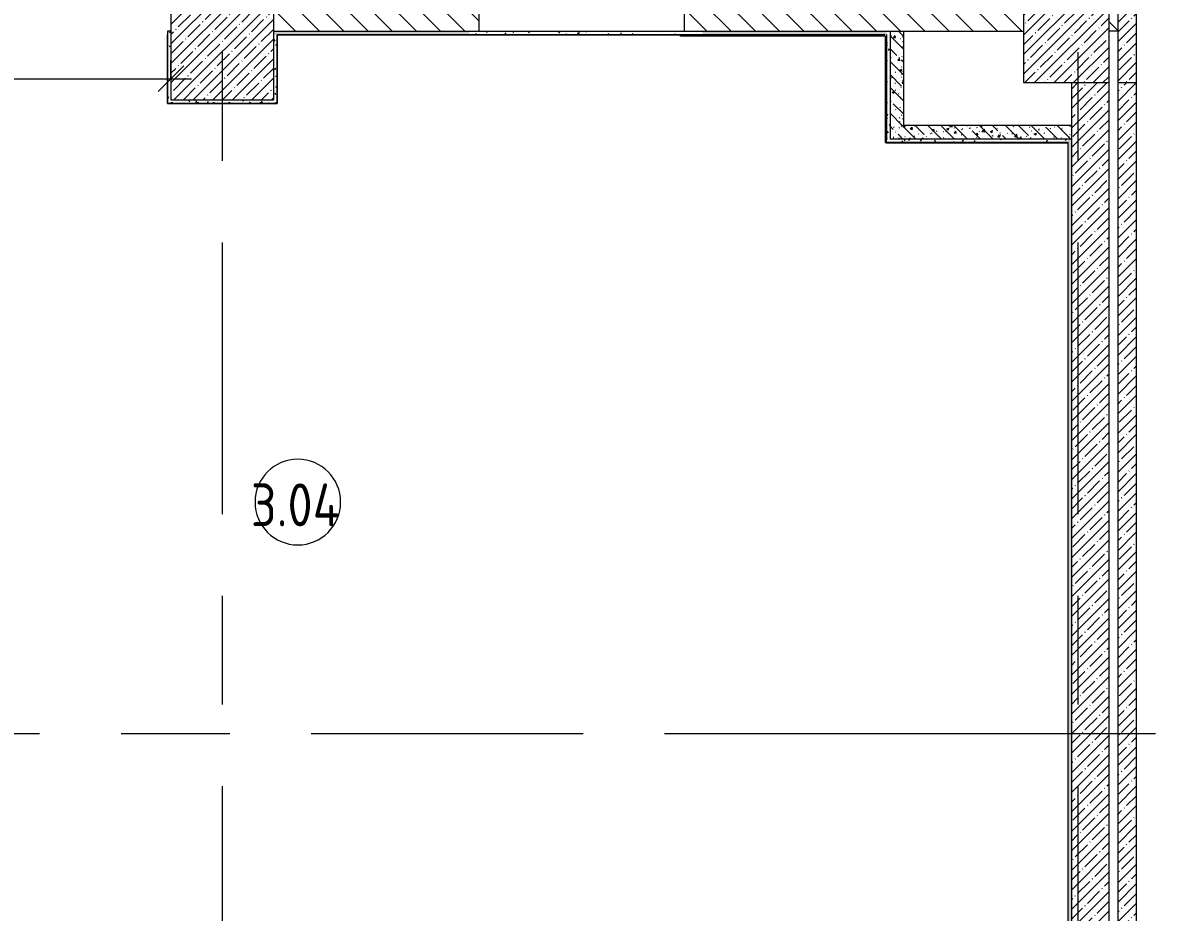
# Model space of a CAD drawing. Header units: millimetres. Extents: x -5524 to 188508, y -8553 to 29000.
# Drawn here: x 32143 to 38760, y 2556 to 7750 of the extents above; entities that cross this region are included whole.
import ezdxf

# ---------------------------------------------------------------- set-up
doc = ezdxf.new("R2010")
doc.units = ezdxf.units.MM
doc.linetypes.add('Осевая', pattern=[3175, 635, -476.25, 1587.5, -476.25])
for name, color, linetype, lineweight in [('A-ANNO-DIMS', 7, 'Continuous', 9), ('A-ANNO-DIMS-100', 7, 'Continuous', 9), ('A-AREA-IDEN', 7, 'Continuous', 9), ('A-DETL-GENF', 7, 'Continuous', 9), ('A-WALL', 7, 'Continuous', 9), ('I-WALL', 7, 'Continuous', 9), ('S-COLS', 7, 'Continuous', 9), ('Оси', 7, 'Continuous', 9), ('Оси-2', 7, 'Осевая', 9)]:
    doc.layers.add(name, color=color, linetype=linetype, lineweight=lineweight)
doc.layers.add('A-WALL-1', color=7, linetype='Continuous', lineweight=9, true_color=0x3c3c3c)
doc.layers.add('A-WALL-FNSH-1', color=7, linetype='Continuous', lineweight=9, true_color=0x3c3c3c)
doc.styles.add('GOST Common', font='GOST_Common.ttf', dxfattribs={"width": 0.9, "height": 250})
doc.styles.add('ISOCPEUR_1', font='isocpeur.ttf', dxfattribs={"width": 0.9, "height": 200})
doc.dimstyles.new('ISO-2_0_0_9К_Средний_округл2', dxfattribs={"dimscale": 304.8, "dimtxt": 199.196235, "dimasz": 0.492126, "dimexe": 0.393701, "dimexo": 0, "dimgap": 0, "dimtad": 1, "dimdec": 0, "dimrnd": 10, "dimzin": 0, "dimdsep": 46, "dimtxsty": 'ISOCPEUR_1', "dimblk1": 'OBLIQUE', "dimblk2": 'OBLIQUE', "dimsah": 1, "dimcen": 0.09, "dimdle": 0.393701, "dimazin": 0, "dimtfac": 1, "dimtdec": 4, "dimtix": 1, "dimtmove": 0, "dimatfit": 3, "dimfxl": 1, "dimtvp": 1, "dimtolj": 1, "dimtzin": 0, "dimarcsym": 2})
pattern_1 = [(45, (0, 0), (-57.02463, 57.02463), []), (45, (57.025, 0), (-57.02463, 57.02463), [100.806, -20.161, 3.353, -16.808])]
pattern_2 = [(135, (0, 0), (-75.43415, -75.43415), [106.68, -17.78, 3.556, -17.78]), (135, (0, 75.39), (-75.43415, -75.43415), []), (50, (0, 0), (127.52922, -11.15758), [13.335, -146.685]), (355, (0, 0), (-24.66966, 133.74002), [10.668, -117.348]), (100.451, (10.63, -0.93), (102.85973, 122.58178), [11.333, -124.663]), (46.184, (0, 35.56), (189.75516, -29.43036), [20.002, -220.027]), (96.636, (15.81, 33.1), (166.1822, 173.1996), [17, -186.995]), (351.184, (0, 35.56), (166.1839, 173.1976), [16.002, -176.022]), (21, (17.78, 26.67), (106.13027, -71.58603), [13.335, -146.685]), (326, (17.78, 26.67), (43.26188, 128.93175), [10.668, -117.348]), (71.451, (26.62, 20.7), (149.39198, 57.34505), [11.333, -124.663]), (37.5, (0, 0), (2.16223, 59.18836), [3.353, -112.573, 3.353, -115.773, -117.793]), (37.5, (0, 0), (2.16223, 59.18836), [-235.052, 3.353, -114.44]), (7.5, (0, 0), (46.77386, 70.12615), [3.353, -64.567, 3.353, -109.906, -44.894]), (7.5, (0, 0), (46.77386, 70.12615), [-181.178, 3.353, -41.542]), (327.5, (-39.65, 0), (94.91367, -4.010093), [3.353, -41.097, 3.353, -135.331, -184.023]), (327.5, (-39.65, 0), (94.91367, -4.010093), [-183.134, 3.353, -180.67]), (317.5, (-57.43, 0), (103.69057, 17.79882), [3.353, -54.432, 3.353, -88.748, -130.683]), (317.5, (-57.43, 0), (103.69057, 17.79882), [-149.885, 3.353, -127.33])]
pattern_3 = [(135, (0, 0), (-70.71068, -70.71068), [])]
pattern_4 = [(0, (0, 0), (121.92, 30.48), [10.058, -81.382, 10.058, -81.382, -487.68]), (0, (0, 0), (121.92, 30.48), [-182.88, 10.058, -172.822, 10.058, -81.382, -213.36]), (0, (0, 0), (121.92, 30.48), [-457.2, 10.058, -50.902, 10.058, -142.342]), (120, (45.72, 15.24), (-87.356454, 90.345817), [10.058, -81.382, 10.058, -81.382, -487.68]), (120, (45.72, 15.24), (-87.356454, 90.345817), [-182.88, 10.058, -172.822, 10.058, -81.382, -213.36]), (120, (45.72, 15.24), (-87.356454, 90.345817), [-457.2, 10.058, -50.902, 10.058, -142.342]), (240, (60.96, 76.2), (-34.563546, -120.825817), [10.058, -81.382, 10.058, -81.382, -487.68]), (240, (60.96, 76.2), (-34.563546, -120.825817), [-182.88, 10.058, -172.822, 10.058, -81.382, -213.36]), (240, (60.96, 76.2), (-34.563546, -120.825817), [-457.2, 10.058, -50.902, 10.058, -142.342])]

# ---------------------------------------------------------------- blocks, each defined once
blk = doc.blocks.new('BSC_Колонна _Прямоугольная - 500х500-23286270-План заполнения дверных проемов 3 этажа в осях 1-12')
at = {"layer": 'S-COLS'}
h = blk.add_hatch(dxfattribs=at)
h.set_pattern_fill('FP_2', color=256, style=0, pattern_type=2)
h.set_pattern_definition([(45, (-38790, -7650), (-57.02463, 57.02463), []), (45, (-38732.975, -7650), (-57.02463, 57.02463), [100.806, -20.161, 3.353, -16.808])])
h.paths.add_polyline_path([(-142.3, -250), (-142.3, 250), (-250, 250), (-250, -250)])
for p, q in [((-142.3, 250), (-250, 250)), ((-250, 250), (-250, -250)), ((-250, -250), (-142.3, -250))]:
    blk.add_line(p, q, dxfattribs=at)
blk = doc.blocks.new('BSC_Колонна _Прямоугольная - 600х600-V7-План заполнения дверных проемов 3 этажа в осях 1-12')
at = {"layer": 'S-COLS'}
h = blk.add_hatch(dxfattribs=at)
h.set_pattern_fill('FP_13', color=256, style=0, pattern_type=2)
h.set_pattern_definition([(45, (-33310, -7600), (-57.02463, 57.02463), []), (45, (-33252.975, -7600), (-57.02463, 57.02463), [100.806, -20.161, 3.353, -16.808])])
h.paths.add_polyline_path([(-300, -300), (300, -300), (300, 300), (-300, 300)])
for p, q in [((300, 300), (-300, 300)), ((-300, 300), (-300, -300)), ((300, -300), (300, 300)), ((-300, -300), (300, -300))]:
    blk.add_line(p, q, dxfattribs=at)
blk = doc.blocks.new('BSC_Колонна _Прямоугольная - 500х500-V15-План заполнения дверных проемов 3 этажа в осях 1-12')
at = {"layer": 'S-COLS'}
h = blk.add_hatch(dxfattribs=at)
h.set_pattern_fill('FP_23', color=256, style=0, pattern_type=2)
h.set_pattern_definition([(45, (-38240, -7650), (-57.02463, 57.02463), []), (45, (-38182.975, -7650), (-57.02463, 57.02463), [100.806, -20.161, 3.353, -16.808])])
h.paths.add_polyline_path([(-250, -250), (250, -250), (250, 250), (-250, 250), (-250, -109.6)])
for p, q in [((250, 250), (-250, 250)), ((-250, 250), (-250, -250)), ((250, -250), (250, 250)), ((-250, -250), (250, -250))]:
    blk.add_line(p, q, dxfattribs=at)
blk = doc.blocks.new('DET_L_Линия разрыва - М100-30654710-План заполнения дверных проемов 3 этажа в осях 1-12')
at = {"layer": 'A-DETL-GENF'}
blk.add_line((11739.9, 0), (0, 0), dxfattribs=at)
blk = doc.blocks.new('Марка_Помещения - Номер-25198446-План заполнения дверных проемов 3 этажа в осях 1-12')
at = {"layer": 'A-AREA-IDEN'}
for start, end in [(360, 180), (180, 360)]:
    blk.add_arc((0, 0), 2.5, start, end, dxfattribs=at)
blk = doc.blocks.new('DIMBLOCK34-План заполнения дверных проемов 3 этажа в осях 1-12')
at = {"layer": 'A-ANNO-DIMS-100'}
for p, q in [((30510, 7528.3), (30510, 7302.3)), ((30510, 7422.3), (30510, 7528.3)), ((33010, 7528.3), (33010, 7302.3)), ((33010, 7422.3), (33010, 7528.3)), ((30390, 7422.3), (33130, 7422.3))]:
    blk.add_line(p, q, dxfattribs=at)
at = {"layer": 'A-ANNO-DIMS-100', "lineweight": 20}
for p, q in [((30510, 7422.3), (30585, 7497.3)), ((33010, 7422.3), (33085, 7497.3)), ((30510, 7422.3), (30435, 7347.3)), ((33010, 7422.3), (32935, 7347.3))]:
    blk.add_line(p, q, dxfattribs=at)
at = {"layer": 'A-ANNO-DIMS-100', "color": 0, "insert": (31507.2, 7683.6), "char_height": 200, "width": 606.782, "attachment_point": 1, "line_spacing_factor": 1.149209, "style": 'ISOCPEUR_1'}
blk.add_mtext('2500', dxfattribs=at)
blk = doc.blocks.new('_Oblique')
at = {"color": 0, "linetype": 'ByBlock', "lineweight": -2}
blk.add_line((-0.5, -0.5), (0.5, 0.5), dxfattribs=at)

msp = doc.modelspace()

# ---------------------------------------------------------------- hatches: boundary and pattern name
at = {"layer": 'I-WALL'}
h = msp.add_hatch(dxfattribs=at)
h.set_pattern_fill('FP_10', color=256, style=0, pattern_type=2)
h.set_pattern_definition(pattern_3)
h.paths.add_polyline_path([(38490, 7700), (38540, 7700), (38540, 7900), (38490, 7900), (38490, 7804.2)])
h.paths.add_polyline_path([(36271.8, 7700), (37990, 7700), (37990, 7900), (36113.6, 7900), (36113.6, 7700)])
h.paths.add_polyline_path([(34753.6, 7700), (34753.6, 7900), (33610, 7900), (33610, 7700)])
h.paths.add_polyline_path([(30359.7, 7700), (30510, 7700), (30510, 7900), (29809.7, 7900), (29809.7, 7700)])
h = msp.add_hatch(dxfattribs=at)
h.set_pattern_fill('FP_10', color=256, style=0, pattern_type=2)
h.set_pattern_definition(pattern_3)
h.paths.add_polyline_path([(36010, 7700), (36113.6, 7700), (36113.6, 7900), (36010, 7900)])
h.paths.add_polyline_path([(34753.6, 7700), (34810, 7700), (34810, 7900), (34753.6, 7900)])
h = msp.add_hatch(dxfattribs=at)
h.set_pattern_fill('FP_37', color=256, style=0, pattern_type=2)
h.set_pattern_definition(pattern_4)
h.paths.add_polyline_path([(33010, 7300), (33010, 7700), (32990, 7700), (32990, 7300)])
h = msp.add_hatch(dxfattribs=at)
h.set_pattern_fill('FP_37', color=256, style=0, pattern_type=2)
h.set_pattern_definition(pattern_4)
h.paths.add_polyline_path([(37190, 7680), (37190, 7700), (36113.6, 7700), (36113.6, 7680), (37182, 7680)])
h.paths.add_polyline_path([(33630, 7680), (34753.6, 7680), (34753.6, 7700), (33610, 7700), (33610, 7680)])
h = msp.add_hatch(dxfattribs=at)
h.set_pattern_fill('FP_37', color=256, style=0, pattern_type=2)
h.set_pattern_definition(pattern_4)
h.paths.add_polyline_path([(33610, 7280), (33630, 7280), (33630, 7680), (33610, 7680), (33610, 7300)])
h = msp.add_hatch(dxfattribs=at)
h.set_pattern_fill('FP_37', color=256, style=0, pattern_type=2)
h.set_pattern_definition(pattern_4)
h.paths.add_polyline_path([(36113.6, 7680), (36113.6, 7700), (34753.6, 7700), (34753.6, 7680)])
h = msp.add_hatch(dxfattribs=at)
h.set_pattern_fill('FP_37', color=256, style=0, pattern_type=2)
h.set_pattern_definition(pattern_4)
h.paths.add_polyline_path([(37210, 7070), (37210, 7700), (37190, 7700), (37190, 7070)])
h = msp.add_hatch(dxfattribs=at)
h.set_pattern_fill('FP_19', color=256, style=0, pattern_type=2)
h.set_pattern_definition(pattern_2)
h.paths.add_polyline_path([(37210, 7150), (37290, 7150), (37290, 7700), (37210, 7700)])
h = msp.add_hatch(dxfattribs=at)
h.set_pattern_fill('FP_12', color=256, style=0, pattern_type=2)
h.set_pattern_definition(pattern_1)
h.paths.add_polyline_path([(38490, 400), (38490, 7400), (38270, 7400), (38270, 400), (38480.5, 400)])
h = msp.add_hatch(dxfattribs=at)
h.set_pattern_fill('FP_12', color=256, style=0, pattern_type=2)
h.set_pattern_definition(pattern_1)
h.paths.add_polyline_path([(38647.7, 400), (38647.7, 7400), (38540, 7400), (38540, 400), (38549.1, 400)])
h = msp.add_hatch(dxfattribs=at)
h.set_pattern_fill('FP_37', color=256, style=0, pattern_type=2)
h.set_pattern_definition(pattern_4)
h.paths.add_polyline_path([(33610, 7280), (33610, 7300), (32990, 7300), (32990, 7280), (33565.7, 7280)])
h = msp.add_hatch(dxfattribs=at)
h.set_pattern_fill('FP_19', color=256, style=0, pattern_type=2)
h.set_pattern_definition(pattern_2)
h.paths.add_polyline_path([(38270, 7070), (38270, 7150), (37210, 7150), (37210, 7070), (38250, 7070)])
h = msp.add_hatch(dxfattribs=at)
h.set_pattern_fill('FP_37', color=256, style=0, pattern_type=2)
h.set_pattern_definition(pattern_4)
h.paths.add_polyline_path([(37190, 7050), (38250, 7050), (38250, 7070), (37190, 7070)])
h = msp.add_hatch(dxfattribs=at)
h.set_pattern_fill('FP_37', color=256, style=0, pattern_type=2)
h.set_pattern_definition(pattern_4)
h.paths.add_polyline_path([(38250, 420), (38270, 420), (38270, 7070), (38250, 7070), (38250, 421)])

# ---------------------------------------------------------------- linework, layer by layer
at = {"layer": 'A-WALL'}
for p, q in [((32990, 7700), (32990, 7280)), ((33630, 7680), (34753.6, 7680)), ((38270, 7400), (38270, 400)), ((38250, 7050), (37190, 7050)), ((38270, 7070), (37210, 7070)), ((38250, 420), (38250, 7050))]:
    msp.add_line(p, q, dxfattribs=at)
at = {"layer": 'A-WALL-1'}
for p, q in [((34810, 7700), (34810, 7920)), ((36010, 7700), (36010, 7920)), ((33010, 7700), (32990, 7700)), ((33610, 7700), (37990, 7700)), ((33630, 7680), (33630, 7679)), ((34753.6, 7680), (37182, 7680)), ((37190, 7680), (37190, 7070)), ((37210, 7700), (37210, 7070)), ((37290, 7150), (37290, 7700)), ((38540, 7700), (38490, 7700)), ((38490, 400), (38490, 7400)), ((38540, 7400), (38540, 400)), ((32990, 7280), (33630, 7280)), ((38270, 7150), (37290, 7150))]:
    msp.add_line(p, q, dxfattribs=at)
at = {"layer": 'A-WALL-FNSH-1'}
for p, q in [((32989, 7279), (32989, 7680)), ((32990, 7680), (32989, 7680)), ((33630, 7280), (33630, 7679)), ((33631, 7679), (36113.6, 7679)), ((33631, 7679), (33631, 7279)), ((32989, 7279), (33631, 7279)), ((37189, 7050), (37189, 7049)), ((37189, 7049), (38249, 7049)), ((38249, 7049), (38249, 421))]:
    msp.add_line(p, q, dxfattribs=at)
at = {"layer": 'I-WALL'}
for p, q in [((35985.5, 7672), (35985.5, 7679)), ((36113.6, 7680), (36113.6, 7672)), ((37182, 7672), (35985.5, 7672)), ((37182, 7672), (37182, 7050)), ((37182, 7050), (37189, 7050)), ((37190, 7050), (37190, 7070))]:
    msp.add_line(p, q, dxfattribs=at)
at = {"layer": 'Оси'}
msp.add_line((36260, 3600), (38760, 3600), dxfattribs=at)
at = {"layer": 'Оси-2'}
for p, q in [((33310, 593.7), (33310, 24898.1)), ((38310, 593.7), (38310, 21277.7)), ((-2206.6, 3600), (36260, 3600))]:
    msp.add_line(p, q, dxfattribs=at)

# ---------------------------------------------------------------- block references
at = {"layer": 'A-AREA-IDEN', "xscale": 99.99999999999993, "yscale": 99.99999999999993, "zscale": 99.99999999999993}
msp.add_blockref('Марка_Помещения - Номер-25198446-План заполнения дверных проемов 3 этажа в осях 1-12', (33750.9, 4951.4), dxfattribs=at)
at = {"layer": 'A-DETL-GENF', "rotation": 90.00000000000031}
msp.add_blockref('DET_L_Линия разрыва - М100-30654710-План заполнения дверных проемов 3 этажа в осях 1-12', (38647.7, -280), dxfattribs=at)
at = {"layer": 'S-COLS'}
for name, p in [('BSC_Колонна _Прямоугольная - 600х600-V7-План заполнения дверных проемов 3 этажа в осях 1-12', (33310, 7600)), ('BSC_Колонна _Прямоугольная - 500х500-V15-План заполнения дверных проемов 3 этажа в осях 1-12', (38240, 7650)), ('BSC_Колонна _Прямоугольная - 500х500-23286270-План заполнения дверных проемов 3 этажа в осях 1-12', (38790, 7650))]:
    msp.add_blockref(name, p, dxfattribs=at)

# ---------------------------------------------------------------- texts
at = {"layer": 'A-AREA-IDEN', "insert": (33476.2, 5060), "char_height": 250, "width": 685.443, "attachment_point": 1, "style": 'GOST Common'}
msp.add_mtext('3.04', dxfattribs=at)

# ---------------------------------------------------------------- dimensions: what is measured, and where the dimension line sits
at = {"layer": 'A-ANNO-DIMS'}
dim = msp.add_linear_dim(base=(33010, 7422.3), p1=(30510, 7528.3), p2=(33010, 7528.3), dimstyle='ISO-2_0_0_9К_Средний_округл2', override={"dimpost": '<>', "dimfxl": 2500}, dxfattribs=at)
dim.commit()
dim.dimension.update_dxf_attribs({"geometry": 'DIMBLOCK34-План заполнения дверных проемов 3 этажа в осях 1-12', "text_midpoint": (31760, 7522.3)})

doc.saveas('drawing.dxf')
